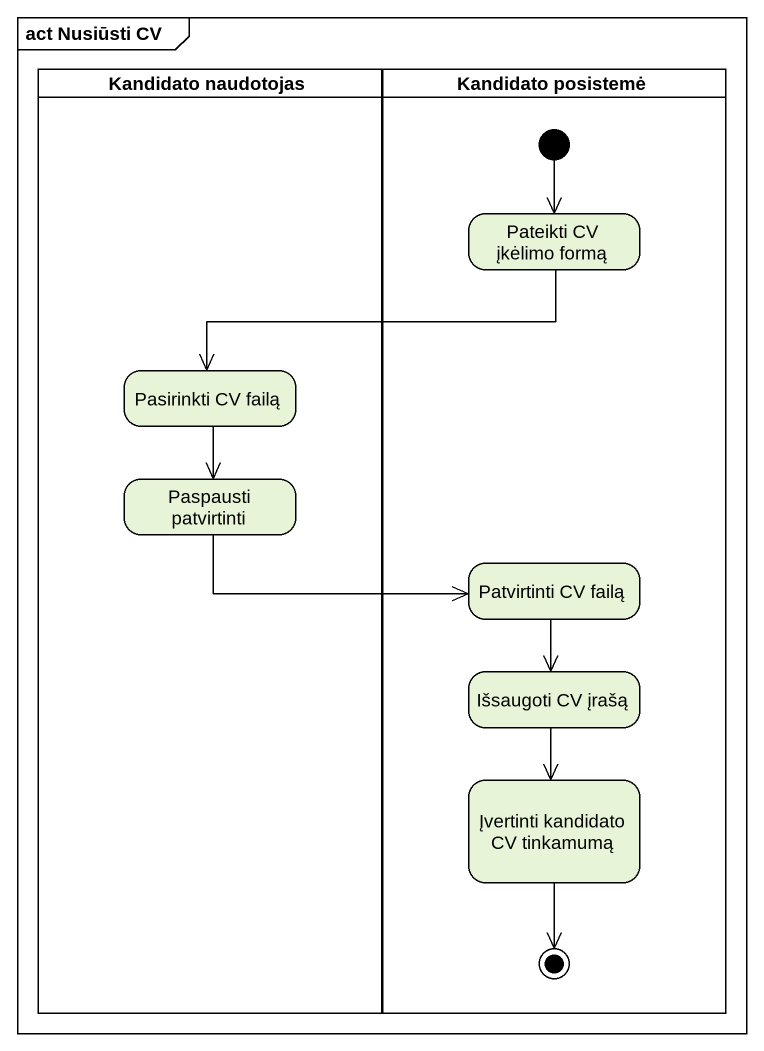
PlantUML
@startuml
mainframe act Nusiūsti CV
hide empty description
state "Kandidato naudotojas" as Kandidato_naudotojas <<partition>> {
  state "Pasirinkti CV failą" as Pasirinkti_CV_failą
  state "Paspausti patvirtinti" as Paspausti_patvirtinti
}
state "Kandidato posistemė" as Kandidato_posistemė <<partition>> {
  state "Pateikti CV įkėlimo formą" as Pateikti_CV_įkėlimo_formą
  state "Patvirtinti CV failą" as Patvirtinti_CV_failą
  state "Išsaugoti CV įrašą" as Išsaugoti_CV_įrašą
  state "Įvertinti kandidato CV tinkamumą" as Įvertinti_kandidato_CV
  [*] --> Pateikti_CV_įkėlimo_formą
  Įvertinti_kandidato_CV --> [*]
}
Pateikti_CV_įkėlimo_formą -left-> Pasirinkti_CV_failą
Pasirinkti_CV_failą --> Paspausti_patvirtinti
Paspausti_patvirtinti -right-> Patvirtinti_CV_failą
Patvirtinti_CV_failą --> Išsaugoti_CV_įrašą
Išsaugoti_CV_įrašą --> Įvertinti_kandidato_CV
@enduml
